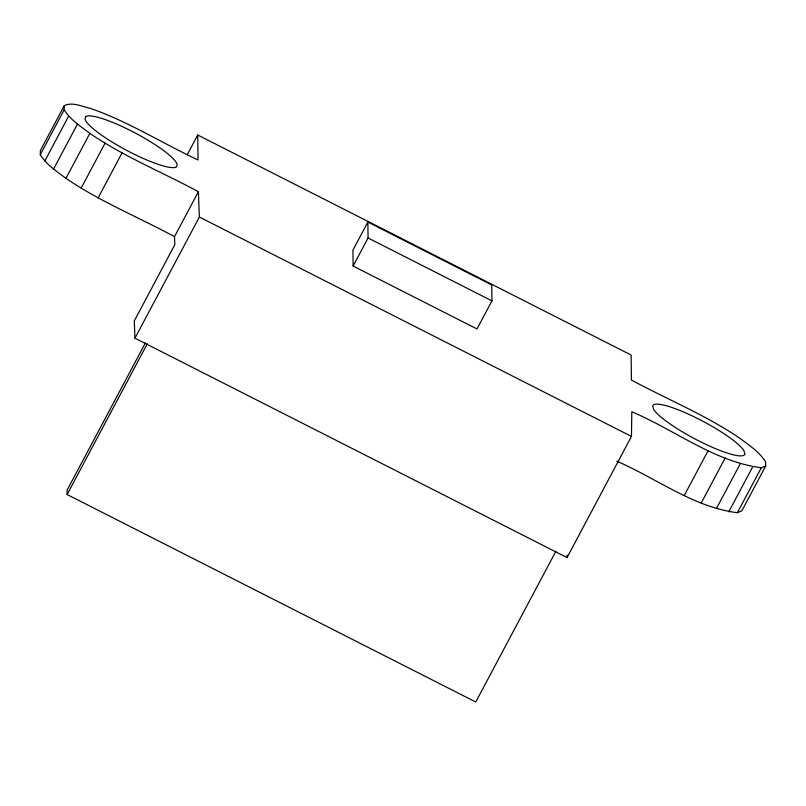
<?xml version="1.0" encoding="UTF-8"?>
<svg xmlns="http://www.w3.org/2000/svg" width="806" height="806" viewBox="0 0 806 806"><rect width="100%" height="100%" fill="white"/><g stroke="black" fill="none" stroke-linecap="round" stroke-linejoin="round"><path stroke-width="1.21" d="M616.771 461.203C656.558 478.24 693.402 507.317 737.399 512.697L741.802 510.913L765.7 465.969L765.539 461.737C759.111 451.592 748.754 444.993 739.334 437.92C705.462 414.959 667.368 399.383 631.441 380.069L631.138 355.053L197.732 134.995L198.034 160.001C162.006 143.025 127.993 121.404 90.212 108.326C81.88 106.604 72.611 101.627 64.258 105.657L64.198 109.777C70.364 119.882 80.61 126.371 89.849 133.373C123.862 156.616 162.268 172.212 198.407 191.697L174.509 236.642L174.821 244.712L134.3 320.909L134.955 338.177L567.051 557.581L567.081 555.173M567.051 557.581L631.461 436.439L631.813 411.765C674.733 429.83 714.056 461.606 761.297 467.752L765.7 465.969M174.509 236.642C138.37 217.157 99.964 201.56 65.951 178.317C56.712 171.315 46.466 164.827 40.3 154.722L40.36 150.601L64.258 105.657M40.3 154.722L64.198 109.777M44.793 161.019L68.691 116.074M53.549 169.069L77.447 124.124M65.951 178.317L89.849 133.373M81.154 188.141L105.052 143.196M98.141 197.863L122.038 152.918M187.244 154.722L197.732 134.995M134.955 338.177L199.364 217.036L198.407 191.697M145.473 342.752L67.079 490.189L67.13 494.531L475.742 702.006L555.908 551.244M67.13 494.531L147.297 343.769M367.868 222.033L352.937 250.132L353.119 266.061L477.001 328.959L491.942 300.87L491.751 284.941L367.868 222.033L368.06 237.971L353.119 266.061M684.284 495.489L708.182 450.544M701.25 502.994L725.148 458.05M716.413 508.596L740.311 463.651M728.745 511.901L752.643 466.956M737.399 512.697L761.297 467.752M368.06 237.971L491.942 300.87M199.364 217.036L631.461 436.439M85.799 116.588L84.993 119.016A52.047 9.662 28 0 0 127.963 151.044A52.047 9.662 28 0 0 176.343 166.913L177.159 164.495A52.047 9.662 28 0 0 134.179 132.466A52.047 9.662 28 0 0 85.799 116.588M744.875 454.08L743.998 450.796A52.047 9.662 28 0 0 695.407 417.437A52.047 9.662 28 0 0 652.679 405.942L653.555 409.226A52.047 9.662 28 0 0 702.147 442.585A52.047 9.662 28 0 0 744.875 454.08"/></g></svg>
